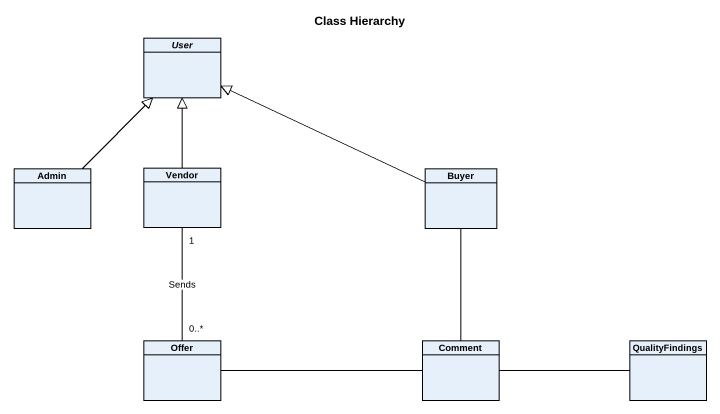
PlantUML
@startuml
title Class Hierarchy
hide circle
hide empty members
abstract class User
class Admin
class Vendor
class Buyer
class Offer
class Comment
class QualityFindings
Admin -up-|> User
Vendor -up-|> User
Vendor "1" -- "0..*" Offer : Sends
Buyer -left-|> User
Buyer -- Comment
Offer -right- Comment
Comment -right- QualityFindings
@enduml
